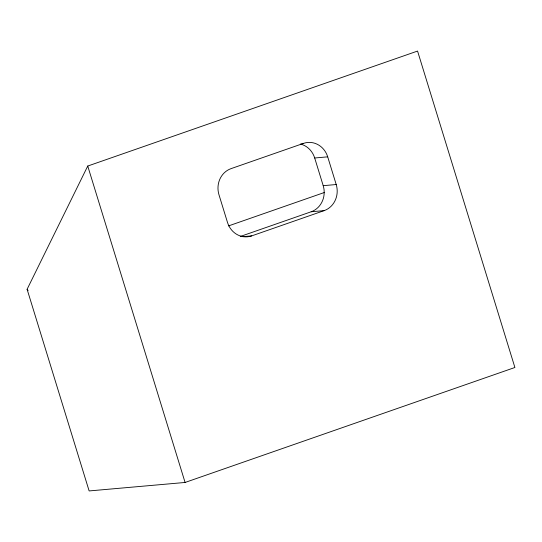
<?xml version="1.0" encoding="UTF-8"?>
<svg xmlns="http://www.w3.org/2000/svg" width="542" height="542" viewBox="0 0 542 542"><rect width="100%" height="100%" fill="white"/><g stroke="black" fill="none" stroke-linecap="round" stroke-linejoin="round"><path stroke-width="0.81" d="M27.1 289.279L87.743 166.042L417.557 51.063L514.9 367.49L185.086 482.461L89.139 490.937L27.1 289.279L28.116 290.553M303.493 143.379L231.007 168.65A20.772 19.099 85 0 0 218.968 194.747L227.491 222.43A20.772 19.099 85 0 0 251.691 235.892L324.177 210.621A20.772 19.099 85 0 0 336.216 184.531L327.7 156.841A20.772 19.099 85 0 0 303.493 143.379L301.867 143.528M228.541 225.906L324.482 192.457M240.275 236.481L311.169 211.773L324.177 210.621M300.363 144.023A20.772 19.099 85 0 1 314.692 157.993L327.7 156.841M311.169 211.773A20.772 19.099 85 0 0 323.208 185.676L336.216 184.531M242.748 236.678L251.691 235.892M314.692 157.993L323.208 185.676M87.743 166.042L185.086 482.461"/></g></svg>
